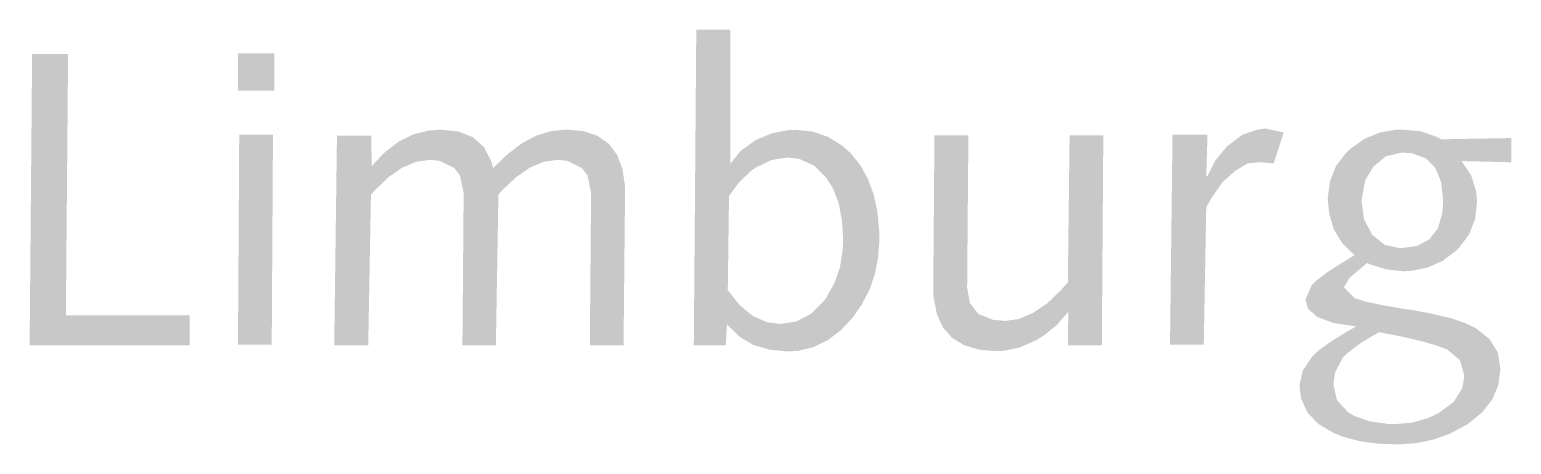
# Model space of a CAD drawing. Extents: x 65.7 to 72.57, y -14.46 to -12.54.
import ezdxf

# ---------------------------------------------------------------- set-up
doc = ezdxf.new("R2010")
doc.units = 0
doc.header["$MEASUREMENT"] = 0
doc.layers.add('to-xx-stempel', color=7, linetype='CONTINUOUS')

msp = doc.modelspace()

# ---------------------------------------------------------------- hatches: boundary and pattern name
at = {"layer": 'to-xx-stempel', "lineweight": 9}
h = msp.add_hatch(color=256, dxfattribs=at)
h.paths.add_polyline_path([(68.9464, -12.5374), (68.789, -12.5374), (68.7774, -14.0009), (68.9256, -14.0009), (68.9314, -13.9025), (68.9349, -13.9071), (68.9893, -13.9604), (69.053, -13.9986), (69.1282, -14.0206), (69.2127, -14.0287), (69.2579, -14.0264), (69.3308, -14.009), (69.398, -13.9766), (69.4605, -13.9291), (69.5184, -13.8666), (69.5543, -13.8133), (69.5913, -13.7439), (69.6168, -13.6698), (69.6319, -13.591), (69.6376, -13.5088), (69.6365, -13.4695), (69.6284, -13.3815), (69.611, -13.3016), (69.5844, -13.2298), (69.5497, -13.1661), (69.5045, -13.1105), (69.4663, -13.0758), (69.3991, -13.0341), (69.3274, -13.0098), (69.2475, -13.0017), (69.2174, -13.0029), (69.1386, -13.0179), (69.0645, -13.0492), (69.0622, -13.0503), (68.9951, -13.099), (68.9464, -13.1592)])
h.paths.add_polyline_path([(69.0472, -13.1881), (69.0634, -13.1777), (69.1363, -13.1418), (69.2116, -13.1302), (69.2648, -13.136), (69.3343, -13.1673), (69.391, -13.224), (69.4223, -13.2726), (69.4489, -13.3421), (69.464, -13.4231), (69.4698, -13.5146), (69.4674, -13.5598), (69.4547, -13.6397), (69.4281, -13.7138), (69.3899, -13.7821), (69.3783, -13.7971), (69.3192, -13.855), (69.2533, -13.8897), (69.1792, -13.9013), (69.1166, -13.8932), (69.0506, -13.8643), (68.9904, -13.8145), (68.9349, -13.745), (68.9406, -13.3097), (68.9406, -13.3085), (68.9881, -13.2437)], flags=16)
for points in [[(65.8782, -12.6497), (65.7115, -12.6497), (65.6999, -13.9997), (66.4421, -13.9997), (66.4421, -13.8608), (65.8678, -13.8608)], [(68.3837, -13.0665), (68.3316, -13.0295), (68.2656, -13.0075), (68.1858, -13.0005), (68.1174, -13.0075), (68.048, -13.0283), (67.9808, -13.0642), (67.9137, -13.1152), (67.8477, -13.1788), (67.8384, -13.1464), (67.806, -13.0827), (67.755, -13.0364), (67.6879, -13.0098), (67.6034, -13.0005), (67.5478, -13.0052), (67.476, -13.0237), (67.4089, -13.0573), (67.3452, -13.1059), (67.285, -13.1696), (67.2827, -13.0283), (67.124, -13.0283), (67.1113, -13.9997), (67.2688, -13.9997), (67.2815, -13.3027), (67.2931, -13.2888), (67.3591, -13.224), (67.4251, -13.1777), (67.4911, -13.1499), (67.5559, -13.1406), (67.5987, -13.1453), (67.6682, -13.1788), (67.6937, -13.2136), (67.711, -13.2946), (67.7053, -13.9997), (67.8604, -13.9997), (67.872, -13.3027), (67.8836, -13.2877), (67.9507, -13.224), (68.0167, -13.1777), (68.0815, -13.1499), (68.1475, -13.1406), (68.1904, -13.1453), (68.2587, -13.1788), (68.2853, -13.2136), (68.3015, -13.2946), (68.2957, -13.9997), (68.452, -13.9997), (68.4567, -13.5181), (68.459, -13.2935), (68.459, -13.2668), (68.4474, -13.1858), (68.4231, -13.1186)], [(70.0498, -13.0272), (69.8924, -13.0272), (69.8889, -13.51), (69.8866, -13.7334), (69.8889, -13.7809), (69.9039, -13.8562), (69.9317, -13.9175), (69.9734, -13.965), (70.0301, -13.9997), (70.0996, -14.0206), (70.183, -14.0275), (70.2084, -14.0264), (70.2849, -14.0113), (70.3624, -13.9777), (70.3983, -13.9557), (70.4597, -13.906), (70.513, -13.8446), (70.5106, -13.9997), (70.6681, -13.9997), (70.675, -13.0272), (70.5187, -13.0272), (70.5106, -13.708), (70.4805, -13.7427), (70.4145, -13.8064), (70.3485, -13.8504), (70.2849, -13.8782), (70.2212, -13.8874), (70.1621, -13.8816), (70.0961, -13.855), (70.0568, -13.8052), (70.044, -13.7323)], [(71.152, -13.3603), (71.1751, -13.3198), (71.2273, -13.2445), (71.2852, -13.1923), (71.3431, -13.1576), (71.401, -13.1518), (71.4647, -13.1576), (71.5111, -13.0128), (71.5053, -13.0128), (71.4242, -12.9954), (71.3894, -13.0012), (71.3199, -13.0244), (71.2504, -13.0765), (71.2446, -13.0823), (71.1925, -13.146), (71.1578, -13.2155), (71.152, -13.2155), (71.1578, -13.0244), (70.9956, -13.0244), (70.984, -13.9974), (71.1404, -13.9974)]]:
    msp.add_hatch(color=256, dxfattribs=at).paths.add_polyline_path(points)
h = msp.add_hatch(color=256, dxfattribs=at)
h.paths.add_polyline_path([(66.8333, -12.6473), (66.6653, -12.6473), (66.6653, -12.821), (66.8333, -12.821)])
h.paths.add_polyline_path([(66.8275, -13.0238), (66.6711, -13.0238), (66.6653, -13.9968), (66.8217, -13.9968)])
h = msp.add_hatch(color=256, dxfattribs=at)
h.paths.add_polyline_path([(72.5658, -13.0399), (72.2416, -13.0457), (72.2196, -13.0341), (72.1466, -13.0086), (72.0621, -13.0005), (72.0355, -13.0005), (71.9556, -13.0144), (71.885, -13.0434), (71.8213, -13.0885), (71.8016, -13.1071), (71.753, -13.1696), (71.7252, -13.2402), (71.7148, -13.3189), (71.7217, -13.3907), (71.7437, -13.4648), (71.7831, -13.5285), (71.8386, -13.5829), (71.7831, -13.6165), (71.7113, -13.6628), (71.6615, -13.701), (71.6407, -13.7219), (71.6117, -13.7879), (71.6233, -13.8307), (71.6661, -13.8689), (71.7414, -13.8967), (71.8468, -13.9129), (71.8016, -13.9384), (71.7275, -13.9847), (71.6766, -14.0206), (71.643, -14.0518), (71.599, -14.1178), (71.5839, -14.1873), (71.5909, -14.2452), (71.6198, -14.31), (71.6708, -14.3644), (71.7437, -14.4073), (71.7877, -14.4247), (71.8618, -14.4443), (71.9429, -14.4559), (72.032, -14.4594), (72.0447, -14.4594), (72.1258, -14.4536), (72.2045, -14.4374), (72.2786, -14.4108), (72.3492, -14.3737), (72.3666, -14.3633), (72.4314, -14.31), (72.4778, -14.251), (72.5055, -14.1838), (72.5148, -14.1097), (72.5032, -14.0345), (72.465, -13.9719), (72.4013, -13.921), (72.3504, -13.8967), (72.2809, -13.8735), (72.1976, -13.8539), (72.098, -13.8353), (72.0691, -13.8319), (71.9695, -13.8145), (71.8931, -13.7983), (71.8398, -13.7821), (71.7896, -13.7318), (71.8166, -13.6871), (71.8977, -13.6188), (71.9104, -13.6246), (71.9868, -13.6489), (72.0667, -13.657), (72.0968, -13.6559), (72.1756, -13.6408), (72.2462, -13.6096), (72.3099, -13.5621), (72.3238, -13.5482), (72.3701, -13.4857), (72.3979, -13.4139), (72.4071, -13.334), (72.4025, -13.2865), (72.3793, -13.2124), (72.3353, -13.1464), (72.5658, -13.1522)])
h.paths.add_polyline_path([(72.0586, -13.1071), (72.1061, -13.1105), (72.1686, -13.1337), (72.2138, -13.1788), (72.2404, -13.2437), (72.2497, -13.3305), (72.2462, -13.3861), (72.2254, -13.4579), (72.186, -13.5088), (72.1281, -13.5401), (72.0528, -13.5505), (71.9799, -13.5355), (71.9209, -13.488), (71.9197, -13.4857), (71.8838, -13.4185), (71.8722, -13.3363), (71.8734, -13.3166), (71.8884, -13.2356), (71.9266, -13.1719), (71.9845, -13.1244)], flags=16)
h.paths.add_polyline_path([(71.9521, -13.9395), (71.9579, -13.9407), (72.0656, -13.9615), (72.1536, -13.9824), (72.2219, -14.0021), (72.2694, -14.0206), (72.3272, -14.0692), (72.3481, -14.1421), (72.3377, -14.2), (72.2983, -14.2626), (72.23, -14.3135), (72.1825, -14.3367), (72.1061, -14.3587), (72.0251, -14.3656), (71.9926, -14.3644), (71.9104, -14.3529), (71.8398, -14.3286), (71.8085, -14.31), (71.7576, -14.2545), (71.7414, -14.1827), (71.7483, -14.1271), (71.7854, -14.0565), (71.8085, -14.0345), (71.8688, -13.9893)], flags=16)

doc.saveas('drawing.dxf')
